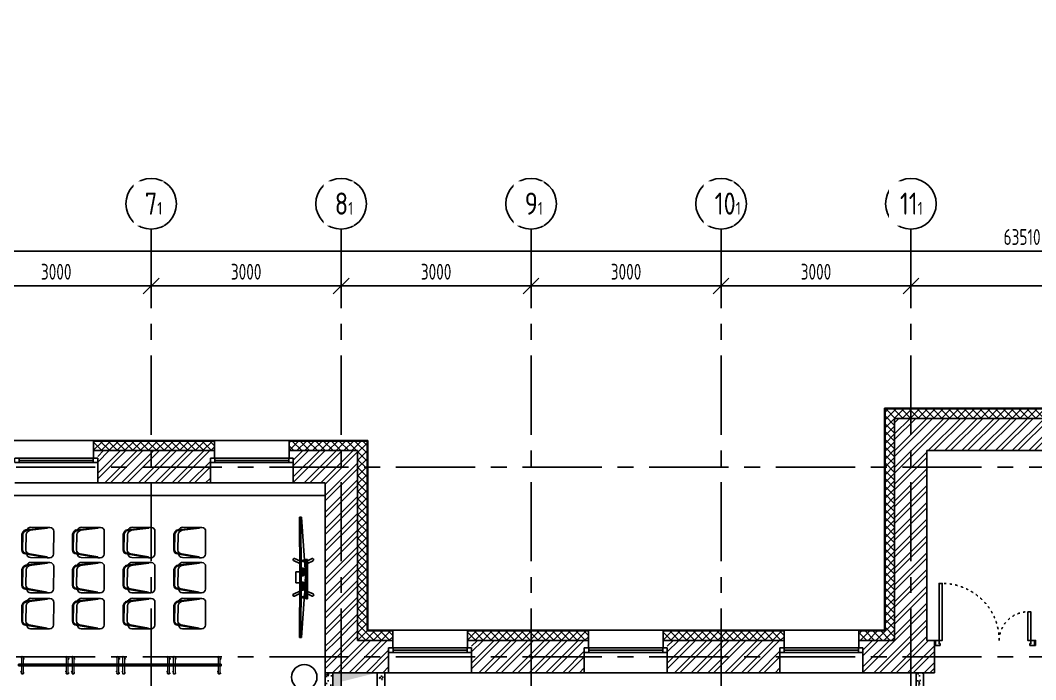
# Model space of a CAD drawing. Header units: millimetres. Extents: x -9318 to 9016603, y 0 to 838141.
# Drawn here: x 73335 to 89372, y 463647 to 474071 of the extents above; entities that cross this region are included whole.
import ezdxf
from ezdxf import colors
from ezdxf.entities.mleader import LeaderData, LeaderLine
from ezdxf.math import Vec2, Vec3

# ---------------------------------------------------------------- set-up
doc = ezdxf.new("R2010")
doc.units = ezdxf.units.MM
for name, pattern in [('ACAD_ISO03W100', [30, 12, -18]), ('ADSK_Скрыто', [6, 3, -3]), ('CENTER', [2, 1.25, -0.25, 0.25, -0.25])]:
    doc.linetypes.add(name, pattern=pattern)
doc.layers.get('Defpoints').update_dxf_attribs({"color": 8})
doc.layers.add('АР_новое окно', color=160, linetype='Continuous')
doc.styles.add('ISOCPEUR', font='isocpeur.ttf', dxfattribs={"width": 0.7})
doc.styles.add('ГОСТ 2.304', font='isocpeur.ttf', dxfattribs={"width": 0.7})
doc.dimstyles.new('СПДС', dxfattribs={"dimscale": 100, "dimtxt": 2.5, "dimasz": 2.5, "dimexe": 1.5, "dimexo": 0, "dimgap": 1, "dimtad": 1, "dimdec": 0, "dimrnd": 1, "dimtxsty": 'ГОСТ 2.304', "dimblk": 'OBLIQUE', "dimcen": 2.5, "dimdle": 1.5, "dimadec": 0, "dimazin": 2, "dimtfac": 0.75, "dimtdec": 0, "dimtmove": 1, "dimatfit": 3, "dimfxl": 1, "dimtolj": 1, "dimarcsym": 1})
pattern_1 = [(50, (5759.64, 336407.27), (215.17805, -18.82564), [22.5, -247.5]), (355, (5759.64, 336407.27), (-41.6254, 225.65764), [18, -198]), (100.45144, (5777.57, 336405.7), (173.55265, 206.832), [19.12206, -210.34263]), (46.1842, (5759.64, 336467.27), (320.1724, -49.6558), [33.75, -371.25]), (96.63564, (5786.32, 336463.14), (280.3986, 292.2356), [28.6831, -315.5141]), (351.18416, (5759.64, 336467.27), (280.3986, 292.2356), [27, -297]), (21, (5789.64, 336452.27), (179.07212, -120.78567), [22.5, -247.5]), (326, (5789.64, 336452.27), (72.9946, 217.545), [18, -198]), (71.45144, (5804.56, 336442.2), (252.0667, 96.75935), [19.12206, -210.34263]), (37.5, (5759.64, 336407.274), (3.647957, 99.868156), [0, -195.6, 0, -201, 0, -198.75]), (7.5, (5759.64, 336407.27), (78.92086, 118.32351), [0, -114.6, 0, -191.1, 0, -75.75]), (327.5, (5692.74, 336407.274), (160.14673, -6.76646), [0, -75, 0, -234, 0, -310.5]), (317.5, (5662.74, 336407.27), (174.95585, 30.0315), [0, -97.5, 0, -155.4, 0, -220.5])]
pattern_2 = [(45, (-920127.62, 500834.13), (-132.58252, 132.58252), []), (45, (-920039.23, 500834.13), (-132.58252, 132.58252), [])]

# ---------------------------------------------------------------- blocks, each defined once
blk = doc.blocks.new('*U549')
at = {"layer": 'АР_новое окно', "color": 8, "lineweight": 20}
for p, q in [((0, 1310), (-70, 1310)), ((0, 0), (-70, 0))]:
    blk.add_line(p, q, dxfattribs=at)
at = {"layer": 'АР_новое окно', "color": 8}
for p, q in [((-70, 1310), (-70, 0)), ((-70, 0), (-70, 1310)), ((0, 1310), (0, 0)), ((0, 1240), (-70, 1240)), ((-35, 1240), (-35, 70)), ((0, 70), (-70, 70))]:
    blk.add_line(p, q, dxfattribs=at)
blk = doc.blocks.new('*U538')
at = {"layer": 'АР_новое окно', "color": 8, "lineweight": 20}
for p, q in [((0, 1310), (-70, 1310)), ((0, 0), (-70, 0))]:
    blk.add_line(p, q, dxfattribs=at)
at = {"layer": 'АР_новое окно', "color": 8}
for p, q in [((-70, 1310), (-70, 0)), ((-70, 0), (-70, 1310)), ((0, 1310), (0, 0)), ((0, 1240), (-70, 1240)), ((-35, 1240), (-35, 70)), ((0, 70), (-70, 70))]:
    blk.add_line(p, q, dxfattribs=at)
blk = doc.blocks.new('*U539')
at = {"layer": 'АР_новое окно', "color": 8, "lineweight": 20}
for p, q in [((0, 1310), (-70, 1310)), ((0, 0), (-70, 0))]:
    blk.add_line(p, q, dxfattribs=at)
at = {"layer": 'АР_новое окно', "color": 8}
for p, q in [((-70, 1310), (-70, 0)), ((-70, 0), (-70, 1310)), ((0, 1310), (0, 0)), ((0, 1240), (-70, 1240)), ((-35, 1240), (-35, 70)), ((0, 70), (-70, 70))]:
    blk.add_line(p, q, dxfattribs=at)
blk = doc.blocks.new('*U540')
at = {"layer": 'АР_новое окно', "color": 8, "lineweight": 20}
for p, q in [((0, 1310), (-70, 1310)), ((0, 0), (-70, 0))]:
    blk.add_line(p, q, dxfattribs=at)
at = {"layer": 'АР_новое окно', "color": 8}
for p, q in [((-70, 1310), (-70, 0)), ((-70, 0), (-70, 1310)), ((0, 1310), (0, 0)), ((0, 1240), (-70, 1240)), ((-35, 1240), (-35, 70)), ((0, 70), (-70, 70))]:
    blk.add_line(p, q, dxfattribs=at)
blk = doc.blocks.new('*U541')
at = {"layer": 'АР_новое окно', "color": 8, "lineweight": 20}
for p, q in [((0, 1310), (-70, 1310)), ((0, 0), (-70, 0))]:
    blk.add_line(p, q, dxfattribs=at)
at = {"layer": 'АР_новое окно', "color": 8}
for p, q in [((-70, 1310), (-70, 0)), ((-70, 0), (-70, 1310)), ((0, 1310), (0, 0)), ((0, 1240), (-70, 1240)), ((-35, 1240), (-35, 70)), ((0, 70), (-70, 70))]:
    blk.add_line(p, q, dxfattribs=at)
blk = doc.blocks.new('_Oblique')
at = {"color": 8, "linetype": 'ByBlock', "lineweight": -2}
blk.add_line((-0.5, -0.5), (0.5, 0.5), dxfattribs=at)
blk = doc.blocks.new('*D1442')
at = {"color": 8, "lineweight": -2, "ltscale": 100, "transparency": 16777216}
for p, q in [((75402, 470253), (75402, 469721)), ((72402, 469871), (72402, 470021)), ((72252, 469871), (75552, 469871))]:
    blk.add_line(p, q, dxfattribs=at)
at = {"layer": 'Defpoints', "color": 0, "ltscale": 100, "transparency": 16777216}
for p in [(75402, 470253), (72402, 469871), (75402, 469871)]:
    blk.add_point(p, dxfattribs=at)
at = {"color": 8, "lineweight": -2, "ltscale": 100, "transparency": 16777216, "xscale": 250, "yscale": 250, "zscale": 250, "rotation": 180}
blk.add_blockref('_Oblique', (72402, 469871), dxfattribs=at)
at = {"color": 8, "lineweight": -2, "ltscale": 100, "transparency": 16777216, "xscale": 250, "yscale": 250, "zscale": 250}
blk.add_blockref('_Oblique', (75402, 469871), dxfattribs=at)
at = {"color": 8, "ltscale": 100, "transparency": 16777216, "insert": (73902, 470096), "char_height": 250, "attachment_point": 5, "style": 'ГОСТ 2.304'}
blk.add_mtext('\\A1;3000', dxfattribs=at)
blk = doc.blocks.new('*D1443')
at = {"color": 8, "lineweight": -2, "ltscale": 100, "transparency": 16777216}
for p, q in [((75402, 470253), (75402, 469721)), ((78402, 470247), (78402, 469721)), ((75252, 469871), (78552, 469871))]:
    blk.add_line(p, q, dxfattribs=at)
at = {"layer": 'Defpoints', "color": 0, "ltscale": 100, "transparency": 16777216}
for p in [(75402, 470253), (78402, 470247), (78402, 469871)]:
    blk.add_point(p, dxfattribs=at)
at = {"color": 8, "lineweight": -2, "ltscale": 100, "transparency": 16777216, "xscale": 250, "yscale": 250, "zscale": 250, "rotation": 180}
blk.add_blockref('_Oblique', (75402, 469871), dxfattribs=at)
at = {"color": 8, "lineweight": -2, "ltscale": 100, "transparency": 16777216, "xscale": 250, "yscale": 250, "zscale": 250}
blk.add_blockref('_Oblique', (78402, 469871), dxfattribs=at)
at = {"color": 8, "ltscale": 100, "transparency": 16777216, "insert": (76902, 470096), "char_height": 250, "attachment_point": 5, "style": 'ГОСТ 2.304'}
blk.add_mtext('\\A1;3000', dxfattribs=at)
blk = doc.blocks.new('*D1444')
at = {"color": 8, "lineweight": -2, "ltscale": 100, "transparency": 16777216}
for p, q in [((78402, 470247), (78402, 469721)), ((81402, 470259), (81402, 469721)), ((78252, 469871), (81552, 469871))]:
    blk.add_line(p, q, dxfattribs=at)
at = {"layer": 'Defpoints', "color": 0, "ltscale": 100, "transparency": 16777216}
for p in [(78402, 470247), (81402, 470259), (81402, 469871)]:
    blk.add_point(p, dxfattribs=at)
at = {"color": 8, "lineweight": -2, "ltscale": 100, "transparency": 16777216, "xscale": 250, "yscale": 250, "zscale": 250, "rotation": 180}
blk.add_blockref('_Oblique', (78402, 469871), dxfattribs=at)
at = {"color": 8, "lineweight": -2, "ltscale": 100, "transparency": 16777216, "xscale": 250, "yscale": 250, "zscale": 250}
blk.add_blockref('_Oblique', (81402, 469871), dxfattribs=at)
at = {"color": 8, "ltscale": 100, "transparency": 16777216, "insert": (79902, 470096), "char_height": 250, "attachment_point": 5, "style": 'ГОСТ 2.304'}
blk.add_mtext('\\A1;3000', dxfattribs=at)
blk = doc.blocks.new('*D1445')
at = {"color": 8, "lineweight": -2, "ltscale": 100, "transparency": 16777216}
for p, q in [((81402, 470259), (81402, 469721)), ((84402, 470212), (84402, 469721)), ((81252, 469871), (84552, 469871))]:
    blk.add_line(p, q, dxfattribs=at)
at = {"layer": 'Defpoints', "color": 0, "ltscale": 100, "transparency": 16777216}
for p in [(81402, 470259), (84402, 470212), (84402, 469871)]:
    blk.add_point(p, dxfattribs=at)
at = {"color": 8, "lineweight": -2, "ltscale": 100, "transparency": 16777216, "xscale": 250, "yscale": 250, "zscale": 250, "rotation": 180}
blk.add_blockref('_Oblique', (81402, 469871), dxfattribs=at)
at = {"color": 8, "lineweight": -2, "ltscale": 100, "transparency": 16777216, "xscale": 250, "yscale": 250, "zscale": 250}
blk.add_blockref('_Oblique', (84402, 469871), dxfattribs=at)
at = {"color": 8, "ltscale": 100, "transparency": 16777216, "insert": (82902, 470096), "char_height": 250, "attachment_point": 5, "style": 'ГОСТ 2.304'}
blk.add_mtext('\\A1;3000', dxfattribs=at)
blk = doc.blocks.new('*D1446')
at = {"color": 8, "lineweight": -2, "ltscale": 100, "transparency": 16777216}
for p, q in [((84402, 470212), (84402, 469721)), ((87402, 470212), (87402, 469721)), ((84252, 469871), (87552, 469871))]:
    blk.add_line(p, q, dxfattribs=at)
at = {"layer": 'Defpoints', "color": 0, "ltscale": 100, "transparency": 16777216}
for p in [(84402, 470212), (87402, 470212), (87402, 469871)]:
    blk.add_point(p, dxfattribs=at)
at = {"color": 8, "lineweight": -2, "ltscale": 100, "transparency": 16777216, "xscale": 250, "yscale": 250, "zscale": 250, "rotation": 180}
blk.add_blockref('_Oblique', (84402, 469871), dxfattribs=at)
at = {"color": 8, "lineweight": -2, "ltscale": 100, "transparency": 16777216, "xscale": 250, "yscale": 250, "zscale": 250}
blk.add_blockref('_Oblique', (87402, 469871), dxfattribs=at)
at = {"color": 8, "ltscale": 100, "transparency": 16777216, "insert": (85902, 470096), "char_height": 250, "attachment_point": 5, "style": 'ГОСТ 2.304'}
blk.add_mtext('\\A1;3000', dxfattribs=at)
blk = doc.blocks.new('*D1447')
at = {"color": 8, "lineweight": -2, "ltscale": 100, "transparency": 16777216}
for p, q in [((93402, 470363), (93402, 469721)), ((87402, 470244), (87402, 469721)), ((87252, 469871), (93552, 469871))]:
    blk.add_line(p, q, dxfattribs=at)
at = {"layer": 'Defpoints', "color": 0, "ltscale": 100, "transparency": 16777216}
for p in [(93402, 470363), (87402, 470244), (93402, 469871)]:
    blk.add_point(p, dxfattribs=at)
at = {"color": 8, "lineweight": -2, "ltscale": 100, "transparency": 16777216, "xscale": 250, "yscale": 250, "zscale": 250, "rotation": 180}
blk.add_blockref('_Oblique', (87402, 469871), dxfattribs=at)
at = {"color": 8, "lineweight": -2, "ltscale": 100, "transparency": 16777216, "xscale": 250, "yscale": 250, "zscale": 250}
blk.add_blockref('_Oblique', (93402, 469871), dxfattribs=at)
at = {"color": 8, "ltscale": 100, "transparency": 16777216, "insert": (90402, 470096), "char_height": 250, "attachment_point": 5, "style": 'ГОСТ 2.304'}
blk.add_mtext('\\A1;6000', dxfattribs=at)
blk = doc.blocks.new('*D1454')
at = {"color": 8, "lineweight": -2, "ltscale": 100, "transparency": 16777216}
for p, q in [((57402, 470420), (57402, 470570)), ((120912, 470420), (120912, 470570)), ((57252, 470420), (121062, 470420))]:
    blk.add_line(p, q, dxfattribs=at)
at = {"layer": 'Defpoints', "color": 0, "ltscale": 100, "transparency": 16777216}
for p in [(57402, 470420), (120912, 470420), (120912, 470420)]:
    blk.add_point(p, dxfattribs=at)
at = {"color": 8, "lineweight": -2, "ltscale": 100, "transparency": 16777216, "xscale": 250, "yscale": 250, "zscale": 250, "rotation": 180}
blk.add_blockref('_Oblique', (57402, 470420), dxfattribs=at)
at = {"color": 8, "lineweight": -2, "ltscale": 100, "transparency": 16777216, "xscale": 250, "yscale": 250, "zscale": 250}
blk.add_blockref('_Oblique', (120912, 470420), dxfattribs=at)
at = {"color": 8, "ltscale": 100, "transparency": 16777216, "insert": (89157, 470645), "char_height": 250, "attachment_point": 5, "style": 'ГОСТ 2.304'}
blk.add_mtext('\\A1;63510', dxfattribs=at)
blk = doc.blocks.new('дверь 1600')
at = {"color": 8}
for points in [[(984199, -50491), (984119, -50491), (984119, -50511), (984199, -50511), (984199, -50491)], [(984119, -50511), (984199, -50511), (984199, -50581), (984169, -50581), (984169, -50566), (984119, -50566), (984119, -50511)], [(984119, -52071), (984199, -52071), (984199, -52001), (984169, -52001), (984169, -52016), (984119, -52016), (984119, -52071)], [(984199, -52091), (984119, -52091), (984119, -52071), (984199, -52071), (984199, -52091)]]:
    blk.add_lwpolyline(points, dxfattribs=at)
for points in [[(983669, -50615), (984119, -50615), (984119, -50566), (983669, -50566)], [(984119, -52016), (983219, -52016), (983219, -52016), (983219, -51966), (984119, -51966)]]:
    blk.add_lwpolyline(points, close=True, dxfattribs=at)
at = {"color": 8, "linetype": 'ACAD_ISO03W100', "ltscale": 3}
for centre, radius, start, end in [((984121, -50611), 455, 174.2504, 269.7078), ((984120, -51968), 902, 90.0605, 183.0273)]:
    blk.add_arc(centre, radius, start, end, dxfattribs=at)
blk = doc.blocks.new('_DotSmall')
at = {"color": 8, "linetype": 'ByBlock', "const_width": 0.5}
blk.add_lwpolyline([(-0.0625, 0, 1), (0.0625, 0, 1)], format="xyb", close=True, dxfattribs=at)
blk = doc.blocks.new('frecn gthtujhjlrf 800')
at = {"color": 8, "lineweight": 0}
blk.add_lwpolyline([(-5204, 59071, 0.044658), (-5198, 59062), (-5202, 59066), (-5190, 59082), (-5186, 59078)], format="xyb", dxfattribs=at)
for points in [[(-5198, 59050), (-5198, 59074)], [(-5194, 59078), (-5078, 59078)], [(-5078, 59046), (-5194, 59046)], [(-5154, 59046), (-5162, 59034), (-5174, 59046)], [(-5046, 59077), (-4939, 59077)], [(-4939, 59046), (-5046, 59046)], [(-4970, 59077), (-4966, 59085), (-4954, 59077)], [(-4931, 59057), (-4927, 59054), (-4939, 59038), (-4947, 59046)], [(-4931, 59073), (-4931, 59050)], [(-5182, 58369), (-5190, 58377), (-5194, 58369), (-5078, 58369)], [(-4971, 58369), (-4963, 58377), (-4955, 58369)], [(-5198, 58341), (-5198, 58365), (-5202, 58361), (-5198, 58357)], [(-5078, 58337), (-5194, 58337)], [(-5154, 58337), (-5162, 58329), (-5174, 58337)], [(-5046, 58369), (-4939, 58369)], [(-4939, 58337), (-5046, 58337)], [(-4931, 58353), (-4923, 58345), (-4935, 58329), (-4943, 58337)], [(-4931, 58365), (-4931, 58341)]]:
    blk.add_lwpolyline(points, dxfattribs=at)
at = {"color": 8}
blk.add_lwpolyline([(-5075, 58292), (-5050, 58292), (-5050, 59092), (-5075, 59092)], close=True, dxfattribs=at)
at = {"color": 8, "lineweight": 0}
for centre, radius, start, end in [((-5196, 59076), 5.98, 89.9616, 179.9619), ((-5196, 59052), 5.98, 179.9616, 269.9619), ((-5208, 59028), 57.8, 62.2925, 76.6024), ((-5152, 59095), 57.8, 234.1136, 256.6023), ((-4980, 59032), 57.8, 56.7445, 76.6024), ((-4925, 59099), 57.8, 239.233, 256.6024), ((-4941, 59075), 5.98, 359.9616, 89.9619), ((-4941, 59052), 5.98, 269.9616, 359.9619), ((-4980, 59032), 57.8, 25.439, 38.1777), ((-5204, 58319), 57.8, 59.4253, 76.6023), ((-4981, 58323), 57.8, 55.981, 76.6024), ((-5152, 58387), 57.8, 205.4389, 212.844), ((-5196, 58367), 5.98, 89.9616, 179.9619), ((-5196, 58343), 5.98, 179.9616, 269.9619), ((-5152, 58387), 57.8, 236.5689, 256.6024), ((-4925, 58391), 57.8, 240.0735, 256.6024), ((-4941, 58367), 5.98, 359.9616, 89.9619), ((-4941, 58343), 5.98, 269.9616, 359.9619), ((-4981, 58323), 57.8, 25.4388, 39.8259)]:
    blk.add_arc(centre, radius, start, end, dxfattribs=at)
blk = doc.blocks.new('стул буфетный')
at = {"color": 8}
for p, q in [((29963, -82078), (29917, -82078)), ((29957, -82078), (29957, -82090)), ((30299, -82121), (29957, -82078)), ((29957, -82078), (30220, -82078)), ((30281, -82132), (29957, -82090)), ((29857, -82138), (29857, -82498)), ((30292, -82441), (30292, -82194)), ((30345, -82441), (30345, -82194)), ((30357, -82441), (30357, -82194)), ((29957, -82558), (29917, -82558)), ((30297, -82489), (29957, -82545)), ((30297, -82501), (29957, -82558)), ((29957, -82558), (29957, -82545)), ((29957, -82558), (30220, -82558))]:
    blk.add_line(p, q, dxfattribs=at)
for centre, radius, start, end in [((29917, -82138), 60, 90, 180), ((30220, -82138), 60, 18.5204, 90), ((30206, -82209), 86.4, 9.5409, 75.1933), ((30276, -82201), 69, 5.3357, 86.1429), ((30266, -82207), 91.9, 8.0378, 68.6747), ((29917, -82498), 60, 180, 270), ((30220, -82498), 60, 270, 354.0131), ((30227, -82435), 64.7, 285.5646, 354.3099), ((30299, -82442), 46.4, 267.3874, 1.195), ((30297, -82441), 60, 270, 0)]:
    blk.add_arc(centre, radius, start, end, dxfattribs=at)
blk = doc.blocks.new('поз67')
at = {"color": 8}
for p, q in [((827456, -207565, -5), (827458, -208515, -5)), ((827456, -207565, -6), (827457, -208515, 0)), ((827456, -207565, -5), (827486, -207565, -5)), ((827476, -207565, -5), (827478, -208515, -5)), ((827531, -208246, -5), (827486, -207565, -5)), ((827555, -208246, -5), (827507, -208246, -5)), ((827507, -208266, -5), (827555, -208266, -5)), ((827556, -208855, -5), (827555, -208231, -5)), ((827555, -208231, -5), (827564, -208231, -5)), ((827564, -208255, -5), (827564, -208231, -5)), ((827572, -208255, -5), (827572, -208231, -5)), ((827572, -208231, -5), (827581, -208231, -5)), ((827581, -208231, -5), (827582, -208855, -5)), ((827493, -208369, -5), (827493, -208494, -5)), ((827493, -208369, -5), (827518, -208369, -5)), ((827498, -208369, -5), (827498, -208494, -5)), ((827503, -208369, -5), (827503, -208494, -5)), ((827508, -208369, -5), (827508, -208494, -5)), ((827513, -208369, -5), (827513, -208494, -5)), ((827518, -208369, -5), (827518, -208494, -5)), ((827456, -209465, -5), (827458, -208515, -5)), ((827456, -209465, -6), (827457, -208515, 0)), ((827476, -209465, -5), (827478, -208515, -5)), ((827518, -208494, -5), (827493, -208494, -5)), ((827494, -208717, -5), (827493, -208592, -5)), ((827518, -208592, -5), (827493, -208592, -5)), ((827499, -208717, -5), (827498, -208592, -5)), ((827504, -208717, -5), (827503, -208592, -5)), ((827509, -208717, -5), (827508, -208592, -5)), ((827514, -208717, -5), (827513, -208592, -5)), ((827519, -208717, -5), (827518, -208592, -5)), ((827534, -208784, -5), (827485, -209465, -5)), ((827494, -208717, -5), (827519, -208717, -5)), ((827508, -208820, -5), (827556, -208820, -5)), ((827556, -208840, -5), (827508, -208840, -5)), ((827556, -208840, -5), (827508, -208840, -5)), ((827565, -208855, -5), (827556, -208855, -5)), ((827556, -208855, -5), (827565, -208855, -5)), ((827565, -208831, -5), (827565, -208855, -5)), ((827582, -208855, -5), (827573, -208855, -5)), ((827573, -208855, -5), (827582, -208855, -5)), ((827456, -209465, -5), (827485, -209465, -5))]:
    blk.add_line(p, q, dxfattribs=at)
for points, elevation in [([(827361, -208251), (827457, -208298)], -5), ([(827457, -208257), (827377, -208218)], -5), ([(827458, -208732), (827458, -208298)], -5), ([(827536, -208274), (827555, -208265)], -5), ([(827555, -208306), (827539, -208314)], -5), ([(827556, -208235), (827563, -208592)], -5), ([(827557, -208850), (827572, -208235)], -5), ([(827564, -208235), (827568, -208395)], -5), ([(827565, -208850), (827580, -208235)], -5), ([(827581, -208253), (827652, -208219)], -5), ([(827668, -208252), (827581, -208294)], -5), ([(827430, -208335), (827430, -208335)], 5), ([(827573, -208543), (827581, -208850)], -5), ([(827361, -208779), (827458, -208732)], -5), ([(827458, -208773), (827377, -208812)], -5), ([(827541, -208758), (827556, -208765)], -5), ([(827556, -208724), (827543, -208718)], -5), ([(827569, -208690), (827573, -208850)], -5), ([(827668, -208778), (827582, -208737)], -5), ([(827582, -208778), (827652, -208812)], -5), ([(827573, -208855), (827573, -208830)], -5)]:
    blk.add_lwpolyline(points, dxfattribs=dict(at, elevation=elevation))
at = {"color": 8, "elevation": -5}
for points in [[(827507, -208246, 1.032034), (827507, -208266)], [(827508, -208840, -1.032034), (827508, -208820)]]:
    blk.add_lwpolyline(points, format="xyb", dxfattribs=at)
blk.add_lwpolyline([(827396, -208429), (827458, -208429), (827458, -208601), (827396, -208601)], close=True, dxfattribs=at)
at = {"color": 8}
for centre, radius in [((827507, -208256, -5), 10), ((827560, -208235, -5), 4), ((827576, -208235, -5), 4), ((827568, -208543, -5), 5.23), ((827568, -208543, -5), 4), ((827508, -208830, -5), 10), ((827561, -208850, -5), 4), ((827561, -208850, -5), 4), ((827577, -208850, -5), 4), ((827577, -208850, -5), 4)]:
    blk.add_circle(centre, radius, dxfattribs=at)
for centre, start, end in [((827369, -208235, -5), 64.1457, 244.1457), ((827660, -208235, -5), 295.653, 115.653), ((827369, -208795, -5), 115.8543, 295.8543), ((827660, -208795, -5), 244.347, 64.347)]:
    blk.add_arc(centre, 18.5, start, end, dxfattribs=at)
blk.add_ellipse((823911, -208549, -5), major_axis=(2566, 2575), ratio=1, start_param=-0.785398, end_param=-0.709205, dxfattribs=at)
at = {"color": 8, "extrusion": (0, 0, -1)}
blk.add_ellipse((823911, -208481, -5), major_axis=(2566, -2575), ratio=1, start_param=-0.785398, end_param=-0.703626, dxfattribs=at)

msp = doc.modelspace()

# ---------------------------------------------------------------- hatches: boundary and pattern name
at = {"ltscale": 100}
h = msp.add_hatch(dxfattribs=at)
h.set_pattern_fill('ANSI37', color=256, scale=700)
h.set_pattern_definition([(45, (-885477.94, 503670.1), (-61.871843, 61.871843), []), (135, (-885477.94, 503670.1), (-61.871843, -61.871843), [])])
h.paths.add_polyline_path([(92892.03, 467777.96), (87142.03, 467777.96), (87142.03, 464267.96), (86577.03, 464267.96), (86577.03, 464417.96), (86992.03, 464417.96), (86992.03, 467927.96), (92892.03, 467927.96)])
h = msp.add_hatch(dxfattribs=at)
h.set_pattern_fill('ANSI32', color=256, scale=500)
h.set_pattern_definition([(45, (-887977.62, 500834.13), (-132.58252, 132.58252), []), (45, (-887889.23, 500834.13), (-132.58252, 132.58252), [])])
h.paths.add_polyline_path([(92827.03, 467777.96), (87142.03, 467777.96), (87142.03, 464267.96), (86642.03, 464267.96), (86642.03, 463757.96), (87772.03, 463757.96), (87772.03, 464267.96), (87652.03, 464267.96), (87652.03, 467267.96), (92827.03, 467267.96)])
h = msp.add_hatch(dxfattribs=at)
h.set_pattern_fill('ANSI37', color=256, scale=700)
h.set_pattern_definition([(45, (-901967.94, 503160.1), (-61.871843, 61.871843), []), (135, (-901967.94, 503160.1), (-61.871843, -61.871843), [])])
h.paths.add_polyline_path([(76402.03, 467267.96), (74492.03, 467267.96), (74492.03, 467417.96), (76402.03, 467417.96)])
h = msp.add_hatch(dxfattribs=at)
h.set_pattern_fill('ANSI37', color=256, scale=700)
h.set_pattern_definition([(45, (-899152.94, 500160.1), (-61.871843, 61.871843), []), (135, (-899152.94, 500160.1), (-61.871843, -61.871843), [])])
h.paths.add_polyline_path([(79217.03, 464267.96), (78662.03, 464267.96), (78662.03, 467267.96), (77582.03, 467267.96), (77582.03, 467417.96), (78812.03, 467417.96), (78812.03, 464417.96), (79217.03, 464417.96)])
h = msp.add_hatch(dxfattribs=at)
h.set_pattern_fill('ANSI32', color=256, scale=500)
h.set_pattern_definition([(45, (-923722.62, 503834.13), (-132.58252, 132.58252), []), (45, (-923634.23, 503834.13), (-132.58252, 132.58252), [])])
h.paths.add_polyline_path([(76337.03, 467267.96), (74557.03, 467267.96), (74557.03, 466757.96), (76337.03, 466757.96)])
h = msp.add_hatch(dxfattribs=at)
h.set_pattern_fill('ANSI32', color=256, scale=500)
h.set_pattern_definition(pattern_2)
h.paths.add_polyline_path([(78662.03, 467267.96), (78662.03, 466746.88), (78662.03, 464267.96), (78152.03, 464267.96), (78152.03, 466757.96), (77647.03, 466757.96), (77647.03, 467267.96)])
h = msp.add_hatch(dxfattribs=at)
h.set_pattern_fill('ANSI37', color=256, scale=700)
h.set_pattern_definition([(45, (-896062.94, 500160.1), (-61.871843, 61.871843), []), (135, (-896062.94, 500160.1), (-61.871843, -61.871843), [])])
h.paths.add_polyline_path([(82307.03, 464267.96), (80397.03, 464267.96), (80397.03, 464417.96), (82307.03, 464417.96)])
h = msp.add_hatch(dxfattribs=at)
h.set_pattern_fill('ANSI37', color=256, scale=700)
h.set_pattern_definition([(45, (-892972.94, 500160.1), (-61.871843, 61.871843), []), (135, (-892972.94, 500160.1), (-61.871843, -61.871843), [])])
h.paths.add_polyline_path([(85397.03, 464267.96), (83487.03, 464267.96), (83487.03, 464417.96), (85397.03, 464417.96)])
h = msp.add_hatch(dxfattribs=at)
h.set_pattern_fill('ANSI32', color=256, scale=500)
h.set_pattern_definition(pattern_2)
h.paths.add_polyline_path([(79152.03, 464267.96), (78662.03, 464267.96), (78152.03, 464267.96), (78152.03, 463757.96), (79152.03, 463757.96)])
h = msp.add_hatch(dxfattribs=at)
h.set_pattern_fill('ANSI32', color=256, scale=500)
h.set_pattern_definition([(45, (-917817.62, 500834.13), (-132.58252, 132.58252), []), (45, (-917729.23, 500834.13), (-132.58252, 132.58252), [])])
h.paths.add_polyline_path([(82242.03, 464267.96), (80462.03, 464267.96), (80462.03, 463757.96), (82242.03, 463757.96)])
h = msp.add_hatch(dxfattribs=at)
h.set_pattern_fill('ANSI32', color=256, scale=500)
h.set_pattern_definition([(45, (-914727.62, 500834.13), (-132.58252, 132.58252), []), (45, (-914639.23, 500834.13), (-132.58252, 132.58252), [])])
h.paths.add_polyline_path([(85332.03, 464267.96), (83552.03, 464267.96), (83552.03, 463757.96), (85332.03, 463757.96)])
h = msp.add_hatch(dxfattribs=at)
h.set_pattern_fill('AR-CONC', color=256, scale=30)
h.set_pattern_definition(pattern_1)
h.paths.add_polyline_path([(78272.04, 463757.96), (78152.04, 463757.96), (78152.03, 459737.59), (78272.03, 459737.59), (78272.03, 460959.55), (78972.03, 460959.55), (78272.82, 460959.55), (78972.03, 460959.55), (78272.82, 460959.55), (78272.03, 460844.55), (79092.03, 460839.55), (79092.03, 462272.96), (79092.03, 463757.96), (78972.03, 463755.46), (78972.03, 460959.55), (78272.03, 460959.48)])
at = {"linetype": 'ADSK_Скрыто', "lineweight": 9}
msp.add_hatch(color=256, dxfattribs=at).paths.add_polyline_path([(78272.03, 460957.96), (78412.03, 463617.96), (78972.03, 463757.96), (78272.03, 463757.96), (78272.03, 462418.82)])
at = {"ltscale": 100}
h = msp.add_hatch(dxfattribs=at)
h.set_pattern_fill('AR-CONC', color=256, scale=30)
h.set_pattern_definition(pattern_1)
h.paths.add_polyline_path([(87602.04, 463757.96), (87482.04, 463757.96), (87482.03, 462547.55), (87602.03, 462547.55)])

# ---------------------------------------------------------------- linework, layer by layer
at = {"linetype": 'CENTER', "ltscale": 1000}
for p, q in [((75402.03, 470770.43), (75402.03, 415038.08)), ((78402.03, 470770.43), (78402.03, 415038.08)), ((81402.03, 470770.43), (81402.03, 415038.08)), ((84402.03, 470770.43), (84402.03, 415038.08)), ((87402.03, 470770.43), (87402.03, 415038.08)), ((51268.34, 467007.96), (134446.74, 467007.96)), ((51268.34, 464007.96), (134446.74, 464007.96))]:
    msp.add_line(p, q, dxfattribs=at)
at = {"ltscale": 100}
for p, q in [((86982.03, 467937.96), (86982.03, 464427.96)), ((86992.03, 467927.96), (86992.03, 464417.96)), ((87142.03, 467777.96), (92892.03, 467777.96)), ((87142.03, 467777.96), (87142.03, 464267.96)), ((68982.03, 467427.96), (78822.03, 467427.96)), ((74492.03, 467417.96), (76402.03, 467417.96)), ((77582.03, 467417.96), (78812.03, 467417.96)), ((78812.03, 467417.96), (78812.03, 464417.96)), ((78822.03, 467427.96), (78822.03, 464427.96)), ((74492.03, 467267.96), (76402.03, 467267.96)), ((74492.03, 467149.04), (74492.03, 467267.96)), ((76402.03, 467149.04), (76402.03, 467267.96)), ((77582.03, 467267.96), (78662.03, 467267.96)), ((77582.03, 467149.04), (77582.03, 467267.96)), ((78662.03, 467267.96), (78662.03, 464267.96)), ((87652.03, 467267.96), (92827.03, 467267.96)), ((87652.03, 467267.96), (87652.03, 464267.96)), ((74492.03, 467149.04), (74557.03, 467149.04)), ((74557.03, 467149.04), (74557.03, 466757.96)), ((76337.03, 467149.04), (76337.03, 466757.96)), ((76337.03, 467149.04), (76402.03, 467149.04)), ((77582.03, 467149.04), (77647.03, 467149.04)), ((77647.03, 467149.04), (77647.03, 466757.96)), ((74557.03, 466757.96), (76337.03, 466757.96)), ((77647.03, 466757.96), (78152.03, 466757.96)), ((78152.03, 466757.96), (78152.03, 463757.96)), ((69652.03, 466557.96), (78152.03, 466557.96)), ((78812.03, 464417.96), (79217.03, 464417.96)), ((78822.03, 464427.96), (86982.03, 464427.96)), ((80397.03, 464417.96), (82307.03, 464417.96)), ((83487.03, 464417.96), (85397.03, 464417.96)), ((86577.03, 464417.96), (86992.03, 464417.96)), ((78662.03, 464267.96), (79217.03, 464267.96)), ((79152.03, 464149.04), (79152.03, 463757.96)), ((79152.03, 464149.04), (79217.03, 464149.04)), ((79217.03, 464149.04), (79217.03, 464267.96)), ((80397.03, 464267.96), (82307.03, 464267.96)), ((80397.03, 464149.04), (80397.03, 464267.96)), ((80397.03, 464149.04), (80462.03, 464149.04)), ((80462.03, 464149.04), (80462.03, 463757.96)), ((82242.03, 464149.04), (82242.03, 463757.96)), ((82242.03, 464149.04), (82307.03, 464149.04)), ((82307.03, 464149.04), (82307.03, 464267.96)), ((83487.03, 464267.96), (85397.03, 464267.96)), ((83487.03, 464149.04), (83487.03, 464267.96)), ((83487.03, 464149.04), (83552.03, 464149.04)), ((83552.03, 464149.04), (83552.03, 463757.96)), ((85332.03, 464149.04), (85332.03, 463757.96)), ((85332.03, 464149.04), (85397.03, 464149.04)), ((85397.03, 464149.04), (85397.03, 464267.96)), ((86577.03, 464267.96), (87142.03, 464267.96)), ((86577.03, 464149.04), (86577.03, 464267.96)), ((86577.03, 464149.04), (86642.03, 464149.04)), ((86642.03, 464149.04), (86642.03, 463757.96)), ((87652.03, 464267.96), (87772.03, 464267.96)), ((87772.03, 464267.96), (87772.03, 463757.96)), ((78152.03, 463757.96), (79152.03, 463757.96)), ((78272.03, 463757.96), (78272.03, 460959.55)), ((80462.03, 463757.96), (82242.03, 463757.96)), ((83552.03, 463757.96), (85332.03, 463757.96)), ((86642.03, 463757.96), (87772.03, 463757.96))]:
    msp.add_line(p, q, dxfattribs=at)
at = {"lineweight": 15, "ltscale": 100}
for p, q in [((73247.03, 467149.04), (74557.03, 467149.04)), ((76337.03, 467149.04), (77647.03, 467149.04)), ((79152.03, 464149.04), (80462.03, 464149.04)), ((82242.03, 464149.04), (83552.03, 464149.04)), ((85332.03, 464149.04), (86642.03, 464149.04))]:
    msp.add_line(p, q, dxfattribs=at)
for p, q in [((73247.03, 466757.96), (74557.03, 466757.96)), ((76337.03, 466757.96), (77647.03, 466757.96)), ((79152.03, 463757.96), (80462.03, 463757.96)), ((82242.03, 463757.96), (83552.03, 463757.96)), ((85332.03, 463757.96), (86642.03, 463757.96))]:
    msp.add_line(p, q)
at = {"ltscale": 100}
for points in [[(86982.03, 467937.96), (95322.03, 467937.96)], [(86992.03, 467927.96), (92892.03, 467927.96)], [(74492.03, 467267.96), (74492.03, 467427.96)], [(76402.03, 467267.96), (76402.03, 467427.96)], [(77582.03, 467267.96), (77582.03, 467427.96)], [(79217.03, 464267.96), (79217.03, 464427.96)], [(80397.03, 464267.96), (80397.03, 464427.96)], [(82307.03, 464267.96), (82307.03, 464427.96)], [(83487.03, 464267.96), (83487.03, 464427.96)], [(85397.03, 464267.96), (85397.03, 464427.96)], [(86577.03, 464267.96), (86577.03, 464427.96)], [(78152.03, 459737.59), (78152.03, 463757.96)], [(78272.03, 460959.55), (78972.03, 460959.55), (78972.03, 463757.96)], [(79092.03, 463757.96), (79092.03, 460839.55), (78272.03, 460839.55), (78272.03, 459737.59)], [(87482.03, 462547.55), (87482.03, 463757.96)], [(87602.03, 462547.55), (87602.03, 463757.96)]]:
    msp.add_lwpolyline(points, dxfattribs=at)
at = {"ltscale": 0.5}
for centre in [(75402.03, 471170.43), (78402.03, 471170.43), (81402.03, 471170.43), (84402.03, 471170.43), (87402.03, 471170.43)]:
    msp.add_circle(centre, 400, dxfattribs=at)
msp.add_circle((77820.14, 463687.04), 200)

# ---------------------------------------------------------------- block references
at = {"xscale": -1}
for name, p, rotation in [('*U541', (74557.03, 467079.04), 90), ('*U540', (77647.03, 467079.04), 90), ('стул буфетный', (104607.25, 547803.3), 359.3793691889006), ('стул буфетный', (105407.16, 547803.3), 359.3793691889006), ('стул буфетный', (106207.07, 547803.3), 359.3793691889006), ('стул буфетный', (107007.2, 547803.3), 359.3793691889006), ('стул буфетный', (104607.25, 547247.76), 359.3793691889006), ('стул буфетный', (105407.16, 547247.76), 359.3793691889006), ('стул буфетный', (106207.07, 547247.76), 359.3793691889006), ('стул буфетный', (107007.2, 547247.76), 359.3793691889006), ('стул буфетный', (104607.25, 546679.45), 359.3793691889006), ('стул буфетный', (105407.16, 546679.45), 359.3793691889006), ('стул буфетный', (106207.07, 546679.45), 359.3793691889006), ('стул буфетный', (107007.2, 546679.45), 359.3793691889006), ('*U539', (80462.03, 464079.04), 90), ('*U538', (83552.03, 464079.04), 90), ('*U549', (86642.03, 464079.04), 90), ('frecn gthtujhjlrf 800', (15014.72, 468940.03), 270), ('frecn gthtujhjlrf 800', (15814.72, 468940.03), 270), ('frecn gthtujhjlrf 800', (16614.72, 468940.03), 270), ('frecn gthtujhjlrf 800', (17414.72, 468940.03), 270)]:
    msp.add_blockref(name, p, dxfattribs=dict(at, rotation=rotation))
msp.add_blockref('поз67', (-749709.08, 673780.5, 5.28))
at = {"rotation": 270}
msp.add_blockref('дверь 1600', (139862.55, 1448386.84), dxfattribs=at)

# ---------------------------------------------------------------- dimensions: what is measured, and where the dimension line sits
at = {"ltscale": 100}
for base, p1, p2, picture, middle in [((93402.03, 469870.77), (87402.03, 470243.62), (93402.03, 470363.1), '*D1447', (90402.03, 470095.77)), ((75402.03, 469870.77), (72402.03, 469870.77), (75402.03, 470252.81), '*D1442', (73902.03, 470095.77)), ((78402.03, 469870.77), (75402.03, 470252.81), (78402.03, 470247.06), '*D1443', (76902.03, 470095.77)), ((81402.03, 469870.77), (78402.03, 470247.06), (81402.03, 470258.63), '*D1444', (79902.03, 470095.77)), ((84402.03, 469870.77), (81402.03, 470258.63), (84402.03, 470212.35), '*D1445', (82902.03, 470095.77)), ((87402.03, 469870.77), (84402.03, 470212.35), (87402.03, 470212.49), '*D1446', (85902.03, 470095.77))]:
    dim = msp.add_linear_dim(base=base, p1=p1, p2=p2, dimstyle='СПДС', override={"dimclrd": 8, "dimclre": 8, "dimclrt": 8}, dxfattribs=at)
    dim.commit()
    dim.dimension.update_dxf_attribs({"geometry": picture, "text_midpoint": middle})

# ---------------------------------------------------------------- next in the draw order: texts
at = {"char_height": 350, "width": 123.8671, "attachment_point": 1, "line_spacing_factor": 1.149209, "style": 'ГОСТ 2.304', "bg_fill": 2}
for s, insert in [('{\\W0.8;7\\H0.57143x;1}', (75302.21, 471348.2)), ('{\\W0.8;8\\H0.57143x;1}', (78302.21, 471348.2)), ('{\\W0.8;9\\H0.57143x;1}', (81302.21, 471348.2)), ('{\\W0.8;10\\H0.57143x;1}', (84302.21, 471348.2)), ('{\\W0.8;11\\H0.57143x;1}', (87227.94, 471348.2))]:
    msp.add_mtext(s, dxfattribs=dict(at, insert=insert))

# ---------------------------------------------------------------- next in the draw order: dimensions: what is measured, and where the dimension line sits
at = {"ltscale": 100}
dim = msp.add_linear_dim(base=(120912.03, 470420.43), p1=(57402.03, 470420.43), p2=(120912.03, 470420.43), dimstyle='СПДС', override={"dimclrd": 8, "dimclre": 8, "dimclrt": 8}, dxfattribs=at)
dim.commit()
dim.dimension.update_dxf_attribs({"geometry": '*D1454', "text_midpoint": (89157.03, 470645.43)})

# ---------------------------------------------------------------- next in the draw order: leaders
ml = msp.add_multileader_mtext('Standard')
ml.set_content('+13,200', color=8, style='ISOCPEUR')
ml.set_leader_properties(color=8, linetype='Continuous', lineweight=-1)
ml.set_arrow_properties(name='DOTSMALL')
ml.build(insert=Vec2(0, 0))
ml.multileader.update_dxf_attribs({"has_text_frame": 1, "text_left_attachment_type": 4, "text_right_attachment_type": 4, "dogleg_length": 100, "arrow_head_size": 180})
ctx = ml.context
ctx.base_point, ctx.char_height, ctx.arrow_head_size, ctx.landing_gap_size, ctx.plane_origin = Vec3(93068.63, 826103.47), 250, 180, 50, Vec3(90907.41, 825512.23)
ctx.left_attachment, ctx.right_attachment = 4, 4
notes = []
notes.append((ctx, [(0, (0, 0, 0), (0, 0), (1, 0), 1, [])]))
ctx.mtext.insert, ctx.mtext.width, ctx.mtext.line_spacing_style, ctx.mtext.flow_direction = Vec3(93118.63, 826436.81), 852.697, 2, 5
ml = msp.add_multileader_mtext('Standard')
ml.set_content('+11,550', color=8, style='ISOCPEUR')
ml.set_leader_properties(color=8, linetype='Continuous', lineweight=-1)
ml.set_arrow_properties(name='DOTSMALL')
ml.build(insert=Vec2(0, 0))
ml.multileader.update_dxf_attribs({"has_text_frame": 1, "text_left_attachment_type": 4, "text_right_attachment_type": 4, "dogleg_length": 100, "arrow_head_size": 180})
ctx = ml.context
ctx.base_point, ctx.char_height, ctx.arrow_head_size, ctx.landing_gap_size, ctx.plane_origin = Vec3(88068.63, 825358.47), 250, 180, 50, Vec3(85907.41, 824767.23)
ctx.left_attachment, ctx.right_attachment = 4, 4
notes.append((ctx, [(0, (0, 0, 0), (0, 0), (1, 0), 1, [])]))
ctx.mtext.insert, ctx.mtext.width, ctx.mtext.line_spacing_style, ctx.mtext.flow_direction = Vec3(88118.63, 825691.81), 852.697, 2, 5
ml = msp.add_multileader_mtext('Standard')
ml.set_content('+13,700', color=8, style='ISOCPEUR')
ml.set_leader_properties(color=8, linetype='Continuous', lineweight=-1)
ml.set_arrow_properties(name='DOTSMALL')
ml.build(insert=Vec2(0, 0))
ml.multileader.update_dxf_attribs({"has_text_frame": 1, "text_left_attachment_type": 4, "text_right_attachment_type": 4, "dogleg_length": 100, "arrow_head_size": 180})
ctx = ml.context
ctx.base_point, ctx.char_height, ctx.arrow_head_size, ctx.landing_gap_size, ctx.plane_origin = Vec3(118053.07, 658154.33), 250, 180, 50, Vec3(117803.7, 657493.51)
ctx.left_attachment, ctx.right_attachment = 4, 4
notes.append((ctx, [(0, (0, 0, 0), (0, 0), (1, 0), 1, [])]))
ctx.mtext.insert, ctx.mtext.width, ctx.mtext.line_spacing_style, ctx.mtext.flow_direction = Vec3(118103.07, 658487.66), 852.697, 2, 5
ml = msp.add_multileader_mtext('Standard')
ml.set_content('+13,700', color=8, style='ISOCPEUR')
ml.set_leader_properties(color=8, linetype='Continuous', lineweight=-1)
ml.set_arrow_properties(name='DOTSMALL')
ml.build(insert=Vec2(0, 0))
ml.multileader.update_dxf_attribs({"has_text_frame": 1, "text_left_attachment_type": 4, "text_right_attachment_type": 4, "dogleg_length": 100, "arrow_head_size": 180})
ctx = ml.context
ctx.base_point, ctx.char_height, ctx.arrow_head_size, ctx.landing_gap_size, ctx.plane_origin = Vec3(79585.57, 658000.47), 250, 180, 50, Vec3(77424.36, 657409.23)
ctx.left_attachment, ctx.right_attachment = 4, 4
notes.append((ctx, [(0, (0, 0, 0), (0, 0), (1, 0), 1, [])]))
ctx.mtext.insert, ctx.mtext.width, ctx.mtext.line_spacing_style, ctx.mtext.flow_direction = Vec3(79635.57, 658333.81), 852.697, 2, 5
ml = msp.add_multileader_mtext('Standard')
ml.set_content('+15,850', color=8, style='ISOCPEUR')
ml.set_leader_properties(color=8, linetype='Continuous', lineweight=-1)
ml.set_arrow_properties(name='DOTSMALL')
ml.build(insert=Vec2(0, 0))
ml.multileader.update_dxf_attribs({"has_text_frame": 1, "text_left_attachment_type": 4, "text_right_attachment_type": 4, "dogleg_length": 100, "arrow_head_size": 180})
ctx = ml.context
ctx.base_point, ctx.char_height, ctx.arrow_head_size, ctx.landing_gap_size, ctx.plane_origin = Vec3(78411.29, 652860.4), 250, 180, 50, Vec3(78329.9, 651149.71)
ctx.left_attachment, ctx.right_attachment = 4, 4
notes.append((ctx, [(0, (0, 0, 0), (0, 0), (1, 0), 1, [])]))
ctx.mtext.insert, ctx.mtext.width, ctx.mtext.defined_height, ctx.mtext.line_spacing_style, ctx.mtext.flow_direction = Vec3(78461.29, 653193.74), 696.0353, 776.46, 2, 5
ml = msp.add_multileader_mtext('Standard')
ml.set_content('+15,850', color=8, style='ISOCPEUR')
ml.set_leader_properties(color=8, linetype='Continuous', lineweight=-1)
ml.set_arrow_properties(name='DOTSMALL')
ml.build(insert=Vec2(0, 0))
ml.multileader.update_dxf_attribs({"has_text_frame": 1, "text_left_attachment_type": 4, "text_right_attachment_type": 4, "dogleg_length": 100, "arrow_head_size": 180})
ctx = ml.context
ctx.base_point, ctx.char_height, ctx.arrow_head_size, ctx.landing_gap_size, ctx.plane_origin = Vec3(116043.29, 652621.27), 250, 180, 50, Vec3(116522.41, 649668.82)
ctx.left_attachment, ctx.right_attachment = 4, 4
notes.append((ctx, [(0, (0, 0, 0), (0, 0), (1, 0), 1, [])]))
ctx.mtext.insert, ctx.mtext.width, ctx.mtext.line_spacing_style, ctx.mtext.flow_direction = Vec3(116093.29, 652954.61), 852.697, 2, 5
ml = msp.add_multileader_mtext('Standard')
ml.set_content('+9,800', color=8, style='ISOCPEUR')
ml.set_leader_properties(color=8, linetype='Continuous', lineweight=-1)
ml.set_arrow_properties(name='DOTSMALL')
ml.build(insert=Vec2(0, 0))
ml.multileader.update_dxf_attribs({"has_text_frame": 1, "text_left_attachment_type": 4, "text_right_attachment_type": 4, "dogleg_length": 100, "arrow_head_size": 180})
ctx = ml.context
ctx.base_point, ctx.char_height, ctx.arrow_head_size, ctx.landing_gap_size, ctx.plane_origin = Vec3(118053.07, 538154.33), 250, 180, 50, Vec3(117803.7, 537493.51)
ctx.left_attachment, ctx.right_attachment = 4, 4
notes.append((ctx, [(0, (0, 0, 0), (0, 0), (1, 0), 1, [])]))
ctx.mtext.insert, ctx.mtext.width, ctx.mtext.line_spacing_style, ctx.mtext.flow_direction = Vec3(118103.07, 538487.66), 852.697, 2, 5
ml = msp.add_multileader_mtext('Standard')
ml.set_content('+9,800', color=8, style='ISOCPEUR')
ml.set_leader_properties(color=8, linetype='Continuous', lineweight=-1)
ml.set_arrow_properties(name='DOTSMALL')
ml.build(insert=Vec2(0, 0))
ml.multileader.update_dxf_attribs({"has_text_frame": 1, "text_left_attachment_type": 4, "text_right_attachment_type": 4, "dogleg_length": 100, "arrow_head_size": 180})
ctx = ml.context
ctx.base_point, ctx.char_height, ctx.arrow_head_size, ctx.landing_gap_size, ctx.plane_origin = Vec3(79585.57, 538000.47), 250, 180, 50, Vec3(77424.36, 537409.23)
ctx.left_attachment, ctx.right_attachment = 4, 4
notes.append((ctx, [(0, (0, 0, 0), (0, 0), (1, 0), 1, [])]))
ctx.mtext.insert, ctx.mtext.width, ctx.mtext.line_spacing_style, ctx.mtext.flow_direction = Vec3(79635.57, 538333.81), 852.697, 2, 5
ml = msp.add_multileader_mtext('Standard')
ml.set_content('+11,750', color=8, style='ISOCPEUR')
ml.set_leader_properties(color=8, linetype='Continuous', lineweight=-1)
ml.set_arrow_properties(name='DOTSMALL')
ml.build(insert=Vec2(0, 0))
ml.multileader.update_dxf_attribs({"has_text_frame": 1, "text_left_attachment_type": 4, "text_right_attachment_type": 4, "dogleg_length": 100, "arrow_head_size": 180})
ctx = ml.context
ctx.base_point, ctx.char_height, ctx.arrow_head_size, ctx.landing_gap_size, ctx.plane_origin = Vec3(78411.29, 532860.4), 250, 180, 50, Vec3(78329.9, 531149.71)
ctx.left_attachment, ctx.right_attachment = 4, 4
notes.append((ctx, [(0, (0, 0, 0), (0, 0), (1, 0), 1, [])]))
ctx.mtext.insert, ctx.mtext.width, ctx.mtext.defined_height, ctx.mtext.line_spacing_style, ctx.mtext.flow_direction = Vec3(78461.29, 533193.74), 696.0353, 776.46, 2, 5
ml = msp.add_multileader_mtext('Standard')
ml.set_content('+11,750', color=8, style='ISOCPEUR')
ml.set_leader_properties(color=8, linetype='Continuous', lineweight=-1)
ml.set_arrow_properties(name='DOTSMALL')
ml.build(insert=Vec2(0, 0))
ml.multileader.update_dxf_attribs({"has_text_frame": 1, "text_left_attachment_type": 4, "text_right_attachment_type": 4, "dogleg_length": 100, "arrow_head_size": 180})
ctx = ml.context
ctx.base_point, ctx.char_height, ctx.arrow_head_size, ctx.landing_gap_size, ctx.plane_origin = Vec3(116043.29, 532621.27), 250, 180, 50, Vec3(116522.41, 529668.82)
ctx.left_attachment, ctx.right_attachment = 4, 4
notes.append((ctx, [(0, (0, 0, 0), (0, 0), (1, 0), 1, [])]))
ctx.mtext.insert, ctx.mtext.width, ctx.mtext.line_spacing_style, ctx.mtext.flow_direction = Vec3(116093.29, 532954.61), 852.697, 2, 5
for ctx, leaders in notes:
    for number, flags, end, landing, length, lines in leaders:
        leader = LeaderData()
        leader.index, (leader.has_last_leader_line, leader.has_dogleg_vector, leader.attachment_direction) = number, flags
        leader.last_leader_point, leader.dogleg_vector, leader.dogleg_length = Vec3(end), Vec3(landing), length
        for number, points, colour, breaks in lines:
            line = LeaderLine()
            line.index, line.vertices, line.color, line.breaks = number, Vec3.list(points), colors.encode_raw_color(colour), breaks
            leader.lines.append(line)
        ctx.leaders.append(leader)

doc.saveas('drawing.dxf')
